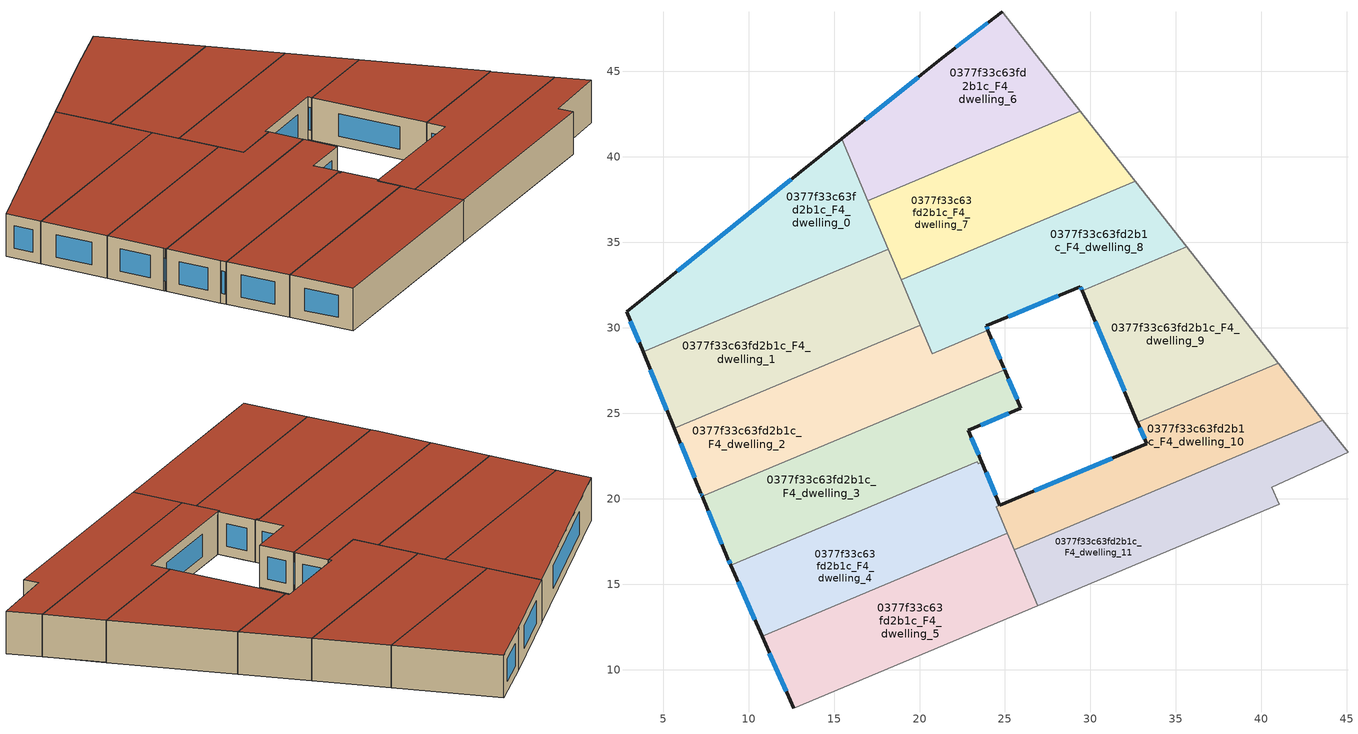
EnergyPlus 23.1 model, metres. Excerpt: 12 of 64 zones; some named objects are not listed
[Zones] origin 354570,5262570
0377f33c63fd2b1c_F4_dwelling_0
 floor to 0377f33c63fd2b1c_F3_dwelling_4 (EU_floor_Construction): 16.35,38.94 18.17,34.61 14.79,33.19 9.42,36.22 14.88,40.61 z12
 floor to 0377f33c63fd2b1c_F3_dwelling_5 (EU_floor_Construction): 14.79,33.19 8.93,30.73 4.15,31.98 9.42,36.22 z12
 floor to 0377f33c63fd2b1c_F3_dwelling_6 (EU_floor_Construction): 8.93,30.73 3.83,28.59 2.86,30.94 4.15,31.98 z12
 floor to 0377f33c63fd2b1c_F3_dwelling_3 (EU_floor_Construction): 15.46,41.07 16.35,38.94 14.88,40.61 z12
 wall outside (EU_wall_Construction): 15.46,41.08 2.86,30.94 3.83,28.59 z12:15
 wall to 0377f33c63fd2b1c_F4_dwelling_1 (EU_wall_Construction): 3.83,28.59 18.17,34.61 z12:15
 wall to 0377f33c63fd2b1c_F4_dwelling_6 (EU_wall_Construction): 16.98,37.45 15.46,41.08 z12:15
 wall to 0377f33c63fd2b1c_F4_dwelling_7 (EU_wall_Construction): 18.17,34.61 16.98,37.45 z12:15
 window (EU_Window_Construction): 12.5,38.7 5.82,33.32 / 3.09,30.39 3.6,29.14 z12.7:14.3
 roof outside (EU_roof_Construction): 18.17,34.61 15.46,41.08 2.86,30.94 3.83,28.59 z15
0377f33c63fd2b1c_F4_dwelling_1
 floor to 0377f33c63fd2b1c_F3_dwelling_6 (EU_floor_Construction): 16.61,28.73 10.98,26.36 4.65,26.58 3.83,28.59 8.93,30.73 z12
 floor to 0377f33c63fd2b1c_F3_dwelling_5 (EU_floor_Construction): 20,30.25 20.03,30.16 16.61,28.73 8.93,30.73 14.79,33.19 z12
 floor to 0377f33c63fd2b1c_F3_dwelling_7 (EU_floor_Construction): 10.98,26.36 5.66,24.13 4.65,26.58 z12
 floor to 0377f33c63fd2b1c_F3_dwelling_4 (EU_floor_Construction): 18.17,34.61 20,30.25 14.79,33.19 z12
 wall outside (EU_wall_Construction): 3.83,28.59 5.66,24.13 z12:15
 wall to 0377f33c63fd2b1c_F4_dwelling_2 (EU_wall_Construction): 5.66,24.13 20.03,30.16 z12:15
 wall to 0377f33c63fd2b1c_F4_dwelling_8 (EU_wall_Construction): 20.03,30.16 19.98,30.3 18.92,32.82 z12:15
 wall to 0377f33c63fd2b1c_F4_dwelling_7 (EU_wall_Construction): 18.92,32.82 18.17,34.61 z12:15
 window (EU_Window_Construction): 4.25,27.54 5.23,25.18 z12.7:14.3
 roof outside (EU_roof_Construction): 20.03,30.16 19.98,30.3 18.17,34.61 3.83,28.59 5.66,24.13 z15
0377f33c63fd2b1c_F4_dwelling_10
 floor to 0377f33c63fd2b1c_F3_dwelling_12 (EU_floor_Construction): 42.67,25.78 43.6,24.6 34.06,20.6 31.73,22.56 33.28,23.21 32.76,24.46 32.75,24.48 35.85,25.78 z12
 floor to 0377f33c63fd2b1c_F3_dwelling_0 (EU_floor_Construction): 40.98,27.93 42.67,25.78 35.85,25.78 z12
 floor to 0377f33c63fd2b1c_F3_dwelling_11 (EU_floor_Construction): 34.06,20.6 25.54,17.03 25.25,17.73 26.06,20.19 31.73,22.56 z12
 floor to 0377f33c63fd2b1c_F3_dwelling_10 (EU_floor_Construction): 26.06,20.19 25.25,17.73 24.49,19.53 z12
 wall outside (EU_wall_Construction): 32.75,24.48 32.77,24.44 33.28,23.21 24.7,19.63 z12:15
 wall to 0377f33c63fd2b1c_F4_dwelling_4 (EU_wall_Construction): 24.7,19.62 24.49,19.54 / 24.49,19.53 25.15,17.97 z12:15
 wall to 0377f33c63fd2b1c_F4_dwelling_9 (EU_wall_Construction): 40.98,27.93 32.75,24.48 z12:15
 wall adiabatic (EU_wall_Construction): 43.6,24.6 41.01,27.89 40.98,27.93 z12:15
 wall to 0377f33c63fd2b1c_F4_dwelling_11 (EU_wall_Construction): 25.54,17.03 43.6,24.6 z12:15
 wall to 0377f33c63fd2b1c_F4_dwelling_5 (EU_wall_Construction): 25.15,17.97 25.54,17.03 z12:15
 window (EU_Window_Construction): 31.27,22.37 26.72,20.47 / 32.89,24.15 33.16,23.5 z12.7:14.3
 roof outside (EU_roof_Construction): 43.6,24.6 41.01,27.89 40.98,27.93 32.75,24.48 32.77,24.44 33.28,23.21 24.49,19.54 25.54,17.03 z15
0377f33c63fd2b1c_F4_dwelling_11
 floor to 0377f33c63fd2b1c_F3_dwelling_11 (EU_floor_Construction): 37.11,18.03 26.92,13.75 25.54,17.03 34.06,20.6 z12
 floor to 0377f33c63fd2b1c_F3_dwelling_12 (EU_floor_Construction): 43.6,24.6 45.07,22.73 40.61,20.68 41.05,19.68 37.11,18.03 34.06,20.6 z12
 wall adiabatic (EU_wall_Construction): 26.92,13.75 41.05,19.68 40.61,20.68 45.07,22.73 43.6,24.6 z12:15
 wall to 0377f33c63fd2b1c_F4_dwelling_5 (EU_wall_Construction): 25.54,17.03 26.92,13.75 z12:15
 roof outside (EU_roof_Construction): 41.05,19.68 40.61,20.68 45.07,22.73 43.6,24.6 25.54,17.03 26.92,13.75 z15
0377f33c63fd2b1c_F4_dwelling_2
 floor to 0377f33c63fd2b1c_F3_dwelling_7 (EU_floor_Construction): 21.28,26.01 11.27,21.81 7.02,20.8 5.66,24.13 10.98,26.36 z12
 floor to 0377f33c63fd2b1c_F3_dwelling_6 (EU_floor_Construction): 23.48,26.93 21.28,26.01 10.98,26.36 16.61,28.73 z12
 floor to 0377f33c63fd2b1c_F3_dwelling_8 (EU_floor_Construction): 11.26,21.81 7.29,20.14 7.26,20.24 7.22,20.32 7.02,20.8 z12
 floor to 0377f33c63fd2b1c_F3_dwelling_5 (EU_floor_Construction): 24.85,27.51 23.48,26.93 16.61,28.73 20.03,30.16 20.73,28.49 22.09,29.06 z12
 floor to 0377f33c63fd2b1c_F3_dwelling_4 (EU_floor_Construction): 24,29.86 24.94,27.65 24.97,27.56 24.85,27.51 22.09,29.06 z12
 wall outside (EU_wall_Construction): 5.66,24.13 7.22,20.33 7.26,20.24 7.29,20.14 / 24.97,27.56 24.94,27.65 24,29.86 z12:15
 wall to 0377f33c63fd2b1c_F4_dwelling_3 (EU_wall_Construction): 7.29,20.14 24.97,27.56 z12:15
 wall to 0377f33c63fd2b1c_F4_dwelling_8 (EU_wall_Construction): 24,29.86 20.73,28.49 20.03,30.16 z12:15
 window (EU_Window_Construction): 6.02,23.24 6.85,21.22 / 24.72,28.17 24.22,29.34 / 24.97,27.58 24.95,27.63 / 7.26,20.22 7.28,20.17 / 7.23,20.31 7.25,20.26 z12.7:14.3
 roof outside (EU_roof_Construction): 24.97,27.56 24.94,27.65 24,29.86 20.73,28.49 20.03,30.16 5.66,24.13 7.22,20.33 7.26,20.24 7.29,20.14 z15
0377f33c63fd2b1c_F4_dwelling_3
 floor outside (EU_floor_Construction): 25.93,25.3 11.26,21.81 11.27,21.81 z12
 floor to 0377f33c63fd2b1c_F3_dwelling_8 (EU_floor_Construction): 25.93,25.3 22.85,24.01 23.27,23.01 18.37,20.07 8.96,16.12 8.79,16.49 7.29,20.14 11.26,21.81 z12
 floor to 0377f33c63fd2b1c_F3_dwelling_9 (EU_floor_Construction): 23.27,23.01 23.64,22.13 23.44,22.04 23.38,22.17 18.37,20.07 z12
 floor to 0377f33c63fd2b1c_F3_dwelling_7 (EU_floor_Construction): 25.69,25.86 25.92,25.31 11.27,21.81 21.28,26.01 z12
 floor to 0377f33c63fd2b1c_F3_dwelling_5 (EU_floor_Construction): 25.04,27.4 25.46,26.42 23.48,26.93 24.85,27.51 z12
 floor to 0377f33c63fd2b1c_F3_dwelling_6 (EU_floor_Construction): 25.46,26.42 25.69,25.86 21.28,26.01 23.48,26.93 z12
 floor to 0377f33c63fd2b1c_F3_dwelling_4 (EU_floor_Construction): 24.97,27.56 25.04,27.4 24.85,27.51 z12
 wall outside (EU_wall_Construction): 23.64,22.13 22.85,24.01 25.93,25.3 24.97,27.56 / 7.29,20.14 8.79,16.49 8.96,16.12 z12:15
 wall to 0377f33c63fd2b1c_F4_dwelling_4 (EU_wall_Construction): 8.96,16.12 23.38,22.17 23.44,22.04 23.64,22.13 z12:15
 window (EU_Window_Construction): 23.46,22.57 23.04,23.57 / 8.83,16.41 8.92,16.21 / 7.65,19.29 8.44,17.35 / 25.7,25.83 25.2,27.03 / 23.57,24.31 25.21,24.99 z12.7:14.3
 roof outside (EU_roof_Construction): 23.44,22.04 23.64,22.13 22.85,24.01 25.93,25.3 24.97,27.56 7.29,20.14 8.79,16.49 8.96,16.12 23.38,22.17 z15
0377f33c63fd2b1c_F4_dwelling_4
 floor to 0377f33c63fd2b1c_F3_dwelling_9 (EU_floor_Construction): 23.64,22.13 23.92,21.46 17.91,14.94 10.79,11.95 9.54,14.79 18.37,20.07 23.38,22.17 23.44,22.04 z12
 floor to 0377f33c63fd2b1c_F3_dwelling_10 (EU_floor_Construction): 23.92,21.46 24.7,19.62 24.49,19.54 25.15,17.97 17.91,14.94 z12
 floor to 0377f33c63fd2b1c_F3_dwelling_8 (EU_floor_Construction): 18.37,20.07 9.54,14.79 8.96,16.12 z12
 wall outside (EU_wall_Construction): 24.7,19.62 23.64,22.13 / 8.96,16.12 10.79,11.95 z12:15
 wall to 0377f33c63fd2b1c_F4_dwelling_5 (EU_wall_Construction): 10.79,11.95 25.15,17.97 z12:15
 window (EU_Window_Construction): 24.45,20.21 23.89,21.54 / 9.38,15.14 10.36,12.93 z12.7:14.3
 roof outside (EU_roof_Construction): 25.15,17.97 24.49,19.54 24.7,19.62 23.64,22.13 23.44,22.04 23.38,22.17 8.96,16.12 10.79,11.95 z15
0377f33c63fd2b1c_F4_dwelling_5
 floor to 0377f33c63fd2b1c_F3_dwelling_10 (EU_floor_Construction): 25.15,17.97 25.25,17.73 23.45,12.29 12.63,7.75 12.2,8.73 17.91,14.94 z12
 floor to 0377f33c63fd2b1c_F3_dwelling_9 (EU_floor_Construction): 17.91,14.94 12.2,8.73 10.79,11.95 z12
 floor to 0377f33c63fd2b1c_F3_dwelling_11 (EU_floor_Construction): 25.25,17.73 26.92,13.75 23.45,12.29 z12
 wall outside (EU_wall_Construction): 10.79,11.95 12.63,7.75 z12:15
 wall adiabatic (EU_wall_Construction): 12.63,7.75 26.92,13.75 z12:15
 window (EU_Window_Construction): 11.22,10.96 12.2,8.73 z12.7:14.3
 roof outside (EU_roof_Construction): 26.92,13.75 25.15,17.97 10.79,11.95 12.63,7.75 z15
0377f33c63fd2b1c_F4_dwelling_6
 floor to 0377f33c63fd2b1c_F3_dwelling_2 (EU_floor_Construction): 24.83,48.49 26.57,46.27 26.88,41.6 22.56,39.79 20.52,45.15 21.3,45.77 z12
 floor to 0377f33c63fd2b1c_F3_dwelling_3 (EU_floor_Construction): 20.52,45.15 22.56,39.79 17.48,37.66 16.35,38.94 15.46,41.07 z12
 floor to 0377f33c63fd2b1c_F3_dwelling_1 (EU_floor_Construction): 26.57,46.27 29.41,42.66 26.88,41.6 z12
 floor to 0377f33c63fd2b1c_F3_dwelling_4 (EU_floor_Construction): 16.35,38.94 17.48,37.66 16.98,37.45 z12
 wall outside (EU_wall_Construction): 24.83,48.49 21.3,45.77 15.46,41.08 z12:15
 wall adiabatic (EU_wall_Construction): 29.41,42.66 24.83,48.49 z12:15
 wall to 0377f33c63fd2b1c_F4_dwelling_7 (EU_wall_Construction): 16.98,37.45 29.41,42.66 z12:15
 window (EU_Window_Construction): 19.93,44.67 16.83,42.18 / 24,47.85 22.13,46.41 z12.7:14.3
 roof outside (EU_roof_Construction): 29.41,42.66 24.83,48.49 21.3,45.77 15.46,41.08 16.98,37.45 z15
0377f33c63fd2b1c_F4_dwelling_7
 floor to 0377f33c63fd2b1c_F3_dwelling_3 (EU_floor_Construction): 22.56,39.79 24.35,35.1 20.97,33.68 17.48,37.66 z12
 floor to 0377f33c63fd2b1c_F3_dwelling_1 (EU_floor_Construction): 29.41,42.66 32.63,38.57 27.22,36.3 26.88,41.6 z12
 floor to 0377f33c63fd2b1c_F3_dwelling_2 (EU_floor_Construction): 26.88,41.6 27.22,36.3 24.35,35.1 22.56,39.79 z12
 floor to 0377f33c63fd2b1c_F3_dwelling_4 (EU_floor_Construction): 17.48,37.66 20.97,33.68 18.92,32.82 16.98,37.45 z12
 wall adiabatic (EU_wall_Construction): 32.63,38.57 29.41,42.66 z12:15
 wall to 0377f33c63fd2b1c_F4_dwelling_8 (EU_wall_Construction): 18.92,32.82 32.63,38.57 z12:15
 roof outside (EU_roof_Construction): 32.63,38.57 29.41,42.66 16.98,37.45 18.92,32.82 z15
0377f33c63fd2b1c_F4_dwelling_8
 floor to 0377f33c63fd2b1c_F3_dwelling_1 (EU_floor_Construction): 32.63,38.57 34.79,35.81 33.42,33.81 29.52,32.17 29.41,32.42 27.52,31.63 27.22,36.3 z12
 floor to 0377f33c63fd2b1c_F3_dwelling_0 (EU_floor_Construction): 34.79,35.81 35.63,34.74 33.42,33.81 z12
 floor to 0377f33c63fd2b1c_F3_dwelling_3 (EU_floor_Construction): 24.35,35.1 25.93,30.96 24.05,30.17 20.97,33.68 z12
 floor to 0377f33c63fd2b1c_F3_dwelling_4 (EU_floor_Construction): 20.97,33.68 24.05,30.17 23.9,30.11 24,29.86 22.09,29.06 20,30.25 18.92,32.82 z12
 floor to 0377f33c63fd2b1c_F3_dwelling_2 (EU_floor_Construction): 27.22,36.3 27.52,31.63 25.93,30.96 24.35,35.1 z12
 floor to 0377f33c63fd2b1c_F3_dwelling_5 (EU_floor_Construction): 22.09,29.06 20.73,28.49 20.03,30.16 20,30.25 z12
 wall outside (EU_wall_Construction): 24,29.86 23.9,30.11 29.41,32.42 29.52,32.17 z12:15
 wall to 0377f33c63fd2b1c_F4_dwelling_9 (EU_wall_Construction): 29.52,32.17 35.63,34.74 z12:15
 wall adiabatic (EU_wall_Construction): 35.63,34.74 32.63,38.57 z12:15
 window (EU_Window_Construction): 29.44,32.36 29.49,32.23 / 25.19,30.65 28.12,31.87 / 23.98,29.92 23.92,30.05 z12.7:14.3
 roof outside (EU_roof_Construction): 35.63,34.74 32.63,38.57 18.92,32.82 20.73,28.49 24,29.86 23.9,30.11 29.41,32.42 29.52,32.17 z15
0377f33c63fd2b1c_F4_dwelling_9
 floor adiabatic (EU_floor_Construction): 35.63,34.74 40.98,27.93 32.75,24.48 29.52,32.17 z12
 wall outside (EU_wall_Construction): 29.52,32.17 32.75,24.48 z12:15
 wall adiabatic (EU_wall_Construction): 40.98,27.93 35.63,34.74 z12:15
 window (EU_Window_Construction): 30.27,30.37 31.99,26.29 z12.7:14.3
 roof outside (EU_roof_Construction): 40.98,27.93 35.63,34.74 29.52,32.17 32.75,24.48 z15
[Building]
EU S2 Campaign: North Axis=0; Terrain=City; Solar Distribution=FullExterior
[Site:Location]
Budapest.Ferenc.Liszt.Intl.AP: Latitude=47.437; Longitude=19.256; Time Zone=1; Elevation=185
[SizingPeriod:WeatherFileDays]
AnnualSizingPeriod: Begin Month=1; Begin Day of Month=1; End Month=12; End Day of Month=31; Day of Week for Start Day=Monday; Use Weather File Daylight Saving Period=No; Use Weather File Rain and Snow Indicators=No
[MATERIAL]
EU_InternalMass_Material: Roughness=MediumRough; Thickness=0.1; Conductivity=1; Density=1800; Specific Heat=900; Thermal Absorptance=0.9; Solar Absorptance=0.7; Visible Absorptance=0.7
[MATERIAL:NOMASS] Roughness=MediumRough; Thermal Absorptance=0.9; Solar Absorptance=0.7; Visible Absorptance=0.7
Name | Thermal Resistance
EU_wall_NoMass | 0.832559
EU_roof_NoMass | 1.39638
EU_floor_NoMass | 0.872794
[WINDOWMATERIAL:SIMPLEGLAZINGSYSTEM]
EU_Window_SimpleGlazing: UFactor=2.79869; Solar Heat Gain Coefficient=0.75; Visible Transmittance=0.75
[CONSTRUCTION]
EU_wall_Construction: EU_wall_NoMass
EU_roof_Construction: EU_roof_NoMass
EU_floor_Construction: EU_floor_NoMass
EU_Window_Construction: EU_Window_SimpleGlazing
EU_InternalMass_Construction: EU_InternalMass_Material
[ZONE] Type=1; Multiplier=1; Ceiling Height=autocalculate; Floor Area=autocalculate; Part of Total Floor Area=Yes
Name | Volume
0377f33c63fd2b1c_F4_dwelling_0 | 222.789
0377f33c63fd2b1c_F4_dwelling_1 | 225.175
0377f33c63fd2b1c_F4_dwelling_10 | 193.793
0377f33c63fd2b1c_F4_dwelling_11 | 195.928
0377f33c63fd2b1c_F4_dwelling_2 | 228.454
0377f33c63fd2b1c_F4_dwelling_3 | 231.621
0377f33c63fd2b1c_F4_dwelling_4 | 215.266
0377f33c63fd2b1c_F4_dwelling_5 | 213.507
0377f33c63fd2b1c_F4_dwelling_6 | 213.491
0377f33c63fd2b1c_F4_dwelling_7 | 213.46
0377f33c63fd2b1c_F4_dwelling_8 | 213.503
0377f33c63fd2b1c_F4_dwelling_9 | 194.744
[INTERNALMASS] Construction=EU_InternalMass_Construction
Name | Zone or ZoneList | Surface Area
0377f33c63fd2b1c_F4_dwelling_0_EU_InternalMass | 0377f33c63fd2b1c_F4_dwelling_0 | 74.2675
0377f33c63fd2b1c_F4_dwelling_1_EU_InternalMass | 0377f33c63fd2b1c_F4_dwelling_1 | 75.0563
0377f33c63fd2b1c_F4_dwelling_2_EU_InternalMass | 0377f33c63fd2b1c_F4_dwelling_2 | 76.1552
0377f33c63fd2b1c_F4_dwelling_3_EU_InternalMass | 0377f33c63fd2b1c_F4_dwelling_3 | 77.2
0377f33c63fd2b1c_F4_dwelling_4_EU_InternalMass | 0377f33c63fd2b1c_F4_dwelling_4 | 71.7556
0377f33c63fd2b1c_F4_dwelling_5_EU_InternalMass | 0377f33c63fd2b1c_F4_dwelling_5 | 71.1689
0377f33c63fd2b1c_F4_dwelling_6_EU_InternalMass | 0377f33c63fd2b1c_F4_dwelling_6 | 71.1637
0377f33c63fd2b1c_F4_dwelling_7_EU_InternalMass | 0377f33c63fd2b1c_F4_dwelling_7 | 71.1552
0377f33c63fd2b1c_F4_dwelling_8_EU_InternalMass | 0377f33c63fd2b1c_F4_dwelling_8 | 71.1676
0377f33c63fd2b1c_F4_dwelling_9_EU_InternalMass | 0377f33c63fd2b1c_F4_dwelling_9 | 64.9189
0377f33c63fd2b1c_F4_dwelling_10_EU_InternalMass | 0377f33c63fd2b1c_F4_dwelling_10 | 64.6342
0377f33c63fd2b1c_F4_dwelling_11_EU_InternalMass | 0377f33c63fd2b1c_F4_dwelling_11 | 65.2963
[OTHEREQUIPMENT] Fuel Type=Electricity; Design Level Calculation Method=Watts/Area; Power per Zone Floor Area=1; Fraction Latent=0; Fraction Radiant=0; Fraction Lost=0; Carbon Dioxide Generation Rate=0; EndUse Subcategory=EU_Step8_InternalGains
Name | Zone or ZoneList or Space or SpaceList | Schedule
EU_Step8_InternalGain_0377f33c63fd2b1c_F4_dwelling_0_f000 | 0377f33c63fd2b1c_F4_dwelling_0 | EU_Step8_GainSchedule_0377f33c63fd2b1c_F4_dwelling_0_f000
EU_Step8_InternalGain_0377f33c63fd2b1c_F4_dwelling_1_f000 | 0377f33c63fd2b1c_F4_dwelling_1 | EU_Step8_GainSchedule_0377f33c63fd2b1c_F4_dwelling_1_f000
EU_Step8_InternalGain_0377f33c63fd2b1c_F4_dwelling_2_f000 | 0377f33c63fd2b1c_F4_dwelling_2 | EU_Step8_GainSchedule_0377f33c63fd2b1c_F4_dwelling_2_f000
EU_Step8_InternalGain_0377f33c63fd2b1c_F4_dwelling_3_f000 | 0377f33c63fd2b1c_F4_dwelling_3 | EU_Step8_GainSchedule_0377f33c63fd2b1c_F4_dwelling_3_f000
EU_Step8_InternalGain_0377f33c63fd2b1c_F4_dwelling_4_f000 | 0377f33c63fd2b1c_F4_dwelling_4 | EU_Step8_GainSchedule_0377f33c63fd2b1c_F4_dwelling_4_f000
EU_Step8_InternalGain_0377f33c63fd2b1c_F4_dwelling_5_f000 | 0377f33c63fd2b1c_F4_dwelling_5 | EU_Step8_GainSchedule_0377f33c63fd2b1c_F4_dwelling_5_f000
EU_Step8_InternalGain_0377f33c63fd2b1c_F4_dwelling_6_f000 | 0377f33c63fd2b1c_F4_dwelling_6 | EU_Step8_GainSchedule_0377f33c63fd2b1c_F4_dwelling_6_f000
EU_Step8_InternalGain_0377f33c63fd2b1c_F4_dwelling_7_f000 | 0377f33c63fd2b1c_F4_dwelling_7 | EU_Step8_GainSchedule_0377f33c63fd2b1c_F4_dwelling_7_f000
EU_Step8_InternalGain_0377f33c63fd2b1c_F4_dwelling_8_f000 | 0377f33c63fd2b1c_F4_dwelling_8 | EU_Step8_GainSchedule_0377f33c63fd2b1c_F4_dwelling_8_f000
EU_Step8_InternalGain_0377f33c63fd2b1c_F4_dwelling_9_f000 | 0377f33c63fd2b1c_F4_dwelling_9 | EU_Step8_GainSchedule_0377f33c63fd2b1c_F4_dwelling_9_f000
EU_Step8_InternalGain_0377f33c63fd2b1c_F4_dwelling_10_f000 | 0377f33c63fd2b1c_F4_dwelling_10 | EU_Step8_GainSchedule_0377f33c63fd2b1c_F4_dwelling_10_f000
EU_Step8_InternalGain_0377f33c63fd2b1c_F4_dwelling_11_f000 | 0377f33c63fd2b1c_F4_dwelling_11 | EU_Step8_GainSchedule_0377f33c63fd2b1c_F4_dwelling_11_f000
[ZONEVENTILATION:DESIGNFLOWRATE] Schedule=EU_AlwaysOn; Design Flow Rate Calculation Method=AirChanges/Hour; Air Changes per Hour=0.475469; Ventilation Type=Natural; Fan Pressure Rise=0; Fan Total Efficiency=1; Constant Term Coefficient=1; Temperature Term Coefficient=0; Velocity Term Coefficient=0; Velocity Squared Term Coefficient=0; Minimum Indoor Temperature=-100; Maximum Indoor Temperature=100; Delta Temperature=-100; Minimum Outdoor Temperature=-100; Maximum Outdoor Temperature=100; Maximum Wind Speed=40
Name | Zone or ZoneList or Space or SpaceList
EU_ConstantAir_0377f33c63fd2b1c_F4_dwelling_0 | 0377f33c63fd2b1c_F4_dwelling_0
EU_ConstantAir_0377f33c63fd2b1c_F4_dwelling_1 | 0377f33c63fd2b1c_F4_dwelling_1
EU_ConstantAir_0377f33c63fd2b1c_F4_dwelling_2 | 0377f33c63fd2b1c_F4_dwelling_2
EU_ConstantAir_0377f33c63fd2b1c_F4_dwelling_3 | 0377f33c63fd2b1c_F4_dwelling_3
EU_ConstantAir_0377f33c63fd2b1c_F4_dwelling_4 | 0377f33c63fd2b1c_F4_dwelling_4
EU_ConstantAir_0377f33c63fd2b1c_F4_dwelling_5 | 0377f33c63fd2b1c_F4_dwelling_5
EU_ConstantAir_0377f33c63fd2b1c_F4_dwelling_6 | 0377f33c63fd2b1c_F4_dwelling_6
EU_ConstantAir_0377f33c63fd2b1c_F4_dwelling_7 | 0377f33c63fd2b1c_F4_dwelling_7
EU_ConstantAir_0377f33c63fd2b1c_F4_dwelling_8 | 0377f33c63fd2b1c_F4_dwelling_8
EU_ConstantAir_0377f33c63fd2b1c_F4_dwelling_9 | 0377f33c63fd2b1c_F4_dwelling_9
EU_ConstantAir_0377f33c63fd2b1c_F4_dwelling_10 | 0377f33c63fd2b1c_F4_dwelling_10
EU_ConstantAir_0377f33c63fd2b1c_F4_dwelling_11 | 0377f33c63fd2b1c_F4_dwelling_11
[HVACTEMPLATE:ZONE:IDEALLOADSAIRSYSTEM] System Availability Schedule=EU_AlwaysOn; Maximum Heating Supply Air Temperature=50; Minimum Cooling Supply Air Temperature=13; Maximum Heating Supply Air Humidity Ratio=0.0156; Minimum Cooling Supply Air Humidity Ratio=0.0077; Heating Limit=NoLimit; Cooling Limit=NoLimit; Heating Availability Schedule=EU_AlwaysOn; Cooling Availability Schedule=EU_CoolingOff; Dehumidification Control Type=ConstantSensibleHeatRatio; Cooling Sensible Heat Ratio=0.7; Dehumidification Setpoint=60; Humidification Control Type=None; Humidification Setpoint=30; Outdoor Air Method=None; Outdoor Air Flow Rate per Person=0.00944; Outdoor Air Flow Rate per Zone Floor Area=0; Outdoor Air Flow Rate per Zone=0; Demand Controlled Ventilation Type=None; Outdoor Air Economizer Type=NoEconomizer; Heat Recovery Type=None; Sensible Heat Recovery Effectiveness=0.7; Latent Heat Recovery Effectiveness=0.65
Name | Template Thermostat
0377f33c63fd2b1c_F4_dwelling_0 | EU_HeatOnly_0377f33c63fd2b1c_F4_dwelling_0
0377f33c63fd2b1c_F4_dwelling_1 | EU_HeatOnly_0377f33c63fd2b1c_F4_dwelling_1
0377f33c63fd2b1c_F4_dwelling_2 | EU_HeatOnly_0377f33c63fd2b1c_F4_dwelling_2
0377f33c63fd2b1c_F4_dwelling_3 | EU_HeatOnly_0377f33c63fd2b1c_F4_dwelling_3
0377f33c63fd2b1c_F4_dwelling_4 | EU_HeatOnly_0377f33c63fd2b1c_F4_dwelling_4
0377f33c63fd2b1c_F4_dwelling_5 | EU_HeatOnly_0377f33c63fd2b1c_F4_dwelling_5
0377f33c63fd2b1c_F4_dwelling_6 | EU_HeatOnly_0377f33c63fd2b1c_F4_dwelling_6
0377f33c63fd2b1c_F4_dwelling_7 | EU_HeatOnly_0377f33c63fd2b1c_F4_dwelling_7
0377f33c63fd2b1c_F4_dwelling_8 | EU_HeatOnly_0377f33c63fd2b1c_F4_dwelling_8
0377f33c63fd2b1c_F4_dwelling_9 | EU_HeatOnly_0377f33c63fd2b1c_F4_dwelling_9
0377f33c63fd2b1c_F4_dwelling_10 | EU_HeatOnly_0377f33c63fd2b1c_F4_dwelling_10
0377f33c63fd2b1c_F4_dwelling_11 | EU_HeatOnly_0377f33c63fd2b1c_F4_dwelling_11
[SIZING:ZONE] Zone Cooling Design Supply Air Temperature Input Method=SupplyAirTemperature; Zone Cooling Design Supply Air Temperature=13; Zone Heating Design Supply Air Temperature Input Method=SupplyAirTemperature; Zone Heating Design Supply Air Temperature=50; Zone Cooling Design Supply Air Humidity Ratio=0.008; Zone Heating Design Supply Air Humidity Ratio=0.008; Cooling Design Air Flow Method=DesignDay; Cooling Design Air Flow Rate=0; Cooling Minimum Air Flow per Zone Floor Area=0.000762; Cooling Minimum Air Flow=0; Cooling Minimum Air Flow Fraction=0.2; Heating Design Air Flow Method=DesignDay; Heating Design Air Flow Rate=0; Heating Maximum Air Flow per Zone Floor Area=0.002032; Heating Maximum Air Flow=0.141576; Heating Maximum Air Flow Fraction=0.3; Account for Dedicated Outdoor Air System=No; Dedicated Outdoor Air System Control Strategy=NeutralSupplyAir; Dedicated Outdoor Air Low Setpoint Temperature for Design=autosize; Dedicated Outdoor Air High Setpoint Temperature for Design=autosize; Zone Load Sizing Method=Sensible Load Only No Latent Load; Zone Latent Cooling Design Supply Air Humidity Ratio Input Method=HumidityRatioDifference; Zone Cooling Design Supply Air Humidity Ratio Difference=0.005; Zone Latent Heating Design Supply Air Humidity Ratio Input Method=HumidityRatioDifference; Zone Humidification Design Supply Air Humidity Ratio Difference=0.005
0377f33c63fd2b1c_F4_dwelling_0; 0377f33c63fd2b1c_F4_dwelling_1; 0377f33c63fd2b1c_F4_dwelling_2; 0377f33c63fd2b1c_F4_dwelling_3; 0377f33c63fd2b1c_F4_dwelling_4; 0377f33c63fd2b1c_F4_dwelling_5; 0377f33c63fd2b1c_F4_dwelling_6; 0377f33c63fd2b1c_F4_dwelling_7; 0377f33c63fd2b1c_F4_dwelling_8; 0377f33c63fd2b1c_F4_dwelling_9; 0377f33c63fd2b1c_F4_dwelling_10; 0377f33c63fd2b1c_F4_dwelling_11
[SCHEDULE:CONSTANT]
Name | Hourly Value
EU_AlwaysOn | 1
EU_CoolingOff | 0
[SCHEDULE:FILE] Column Number=1; Rows to Skip at Top=0; Number of Hours of Data=8760; Column Separator=Comma; Interpolate to Timestep=No; Minutes per Item=60; Adjust Schedule for Daylight Savings=Yes
Name | File
EU_Step8_GainSchedule_0377f33c63fd2b1c_F4_dwelling_0_f000 | ../../schedules/0377f33c63fd2b1c/0377f33c63fd2b1c_F4_dwelling_0_f000_gain.csv
EU_Step8_GainSchedule_0377f33c63fd2b1c_F4_dwelling_1_f000 | ../../schedules/0377f33c63fd2b1c/0377f33c63fd2b1c_F4_dwelling_1_f000_gain.csv
EU_Step8_GainSchedule_0377f33c63fd2b1c_F4_dwelling_2_f000 | ../../schedules/0377f33c63fd2b1c/0377f33c63fd2b1c_F4_dwelling_2_f000_gain.csv
EU_Step8_GainSchedule_0377f33c63fd2b1c_F4_dwelling_3_f000 | ../../schedules/0377f33c63fd2b1c/0377f33c63fd2b1c_F4_dwelling_3_f000_gain.csv
EU_Step8_GainSchedule_0377f33c63fd2b1c_F4_dwelling_4_f000 | ../../schedules/0377f33c63fd2b1c/0377f33c63fd2b1c_F4_dwelling_4_f000_gain.csv
EU_Step8_GainSchedule_0377f33c63fd2b1c_F4_dwelling_5_f000 | ../../schedules/0377f33c63fd2b1c/0377f33c63fd2b1c_F4_dwelling_5_f000_gain.csv
EU_Step8_GainSchedule_0377f33c63fd2b1c_F4_dwelling_6_f000 | ../../schedules/0377f33c63fd2b1c/0377f33c63fd2b1c_F4_dwelling_6_f000_gain.csv
EU_Step8_GainSchedule_0377f33c63fd2b1c_F4_dwelling_7_f000 | ../../schedules/0377f33c63fd2b1c/0377f33c63fd2b1c_F4_dwelling_7_f000_gain.csv
EU_Step8_GainSchedule_0377f33c63fd2b1c_F4_dwelling_8_f000 | ../../schedules/0377f33c63fd2b1c/0377f33c63fd2b1c_F4_dwelling_8_f000_gain.csv
EU_Step8_GainSchedule_0377f33c63fd2b1c_F4_dwelling_9_f000 | ../../schedules/0377f33c63fd2b1c/0377f33c63fd2b1c_F4_dwelling_9_f000_gain.csv
EU_Step8_GainSchedule_0377f33c63fd2b1c_F4_dwelling_10_f000 | ../../schedules/0377f33c63fd2b1c/0377f33c63fd2b1c_F4_dwelling_10_f000_gain.csv
EU_Step8_GainSchedule_0377f33c63fd2b1c_F4_dwelling_11_f000 | ../../schedules/0377f33c63fd2b1c/0377f33c63fd2b1c_F4_dwelling_11_f000_gain.csv
